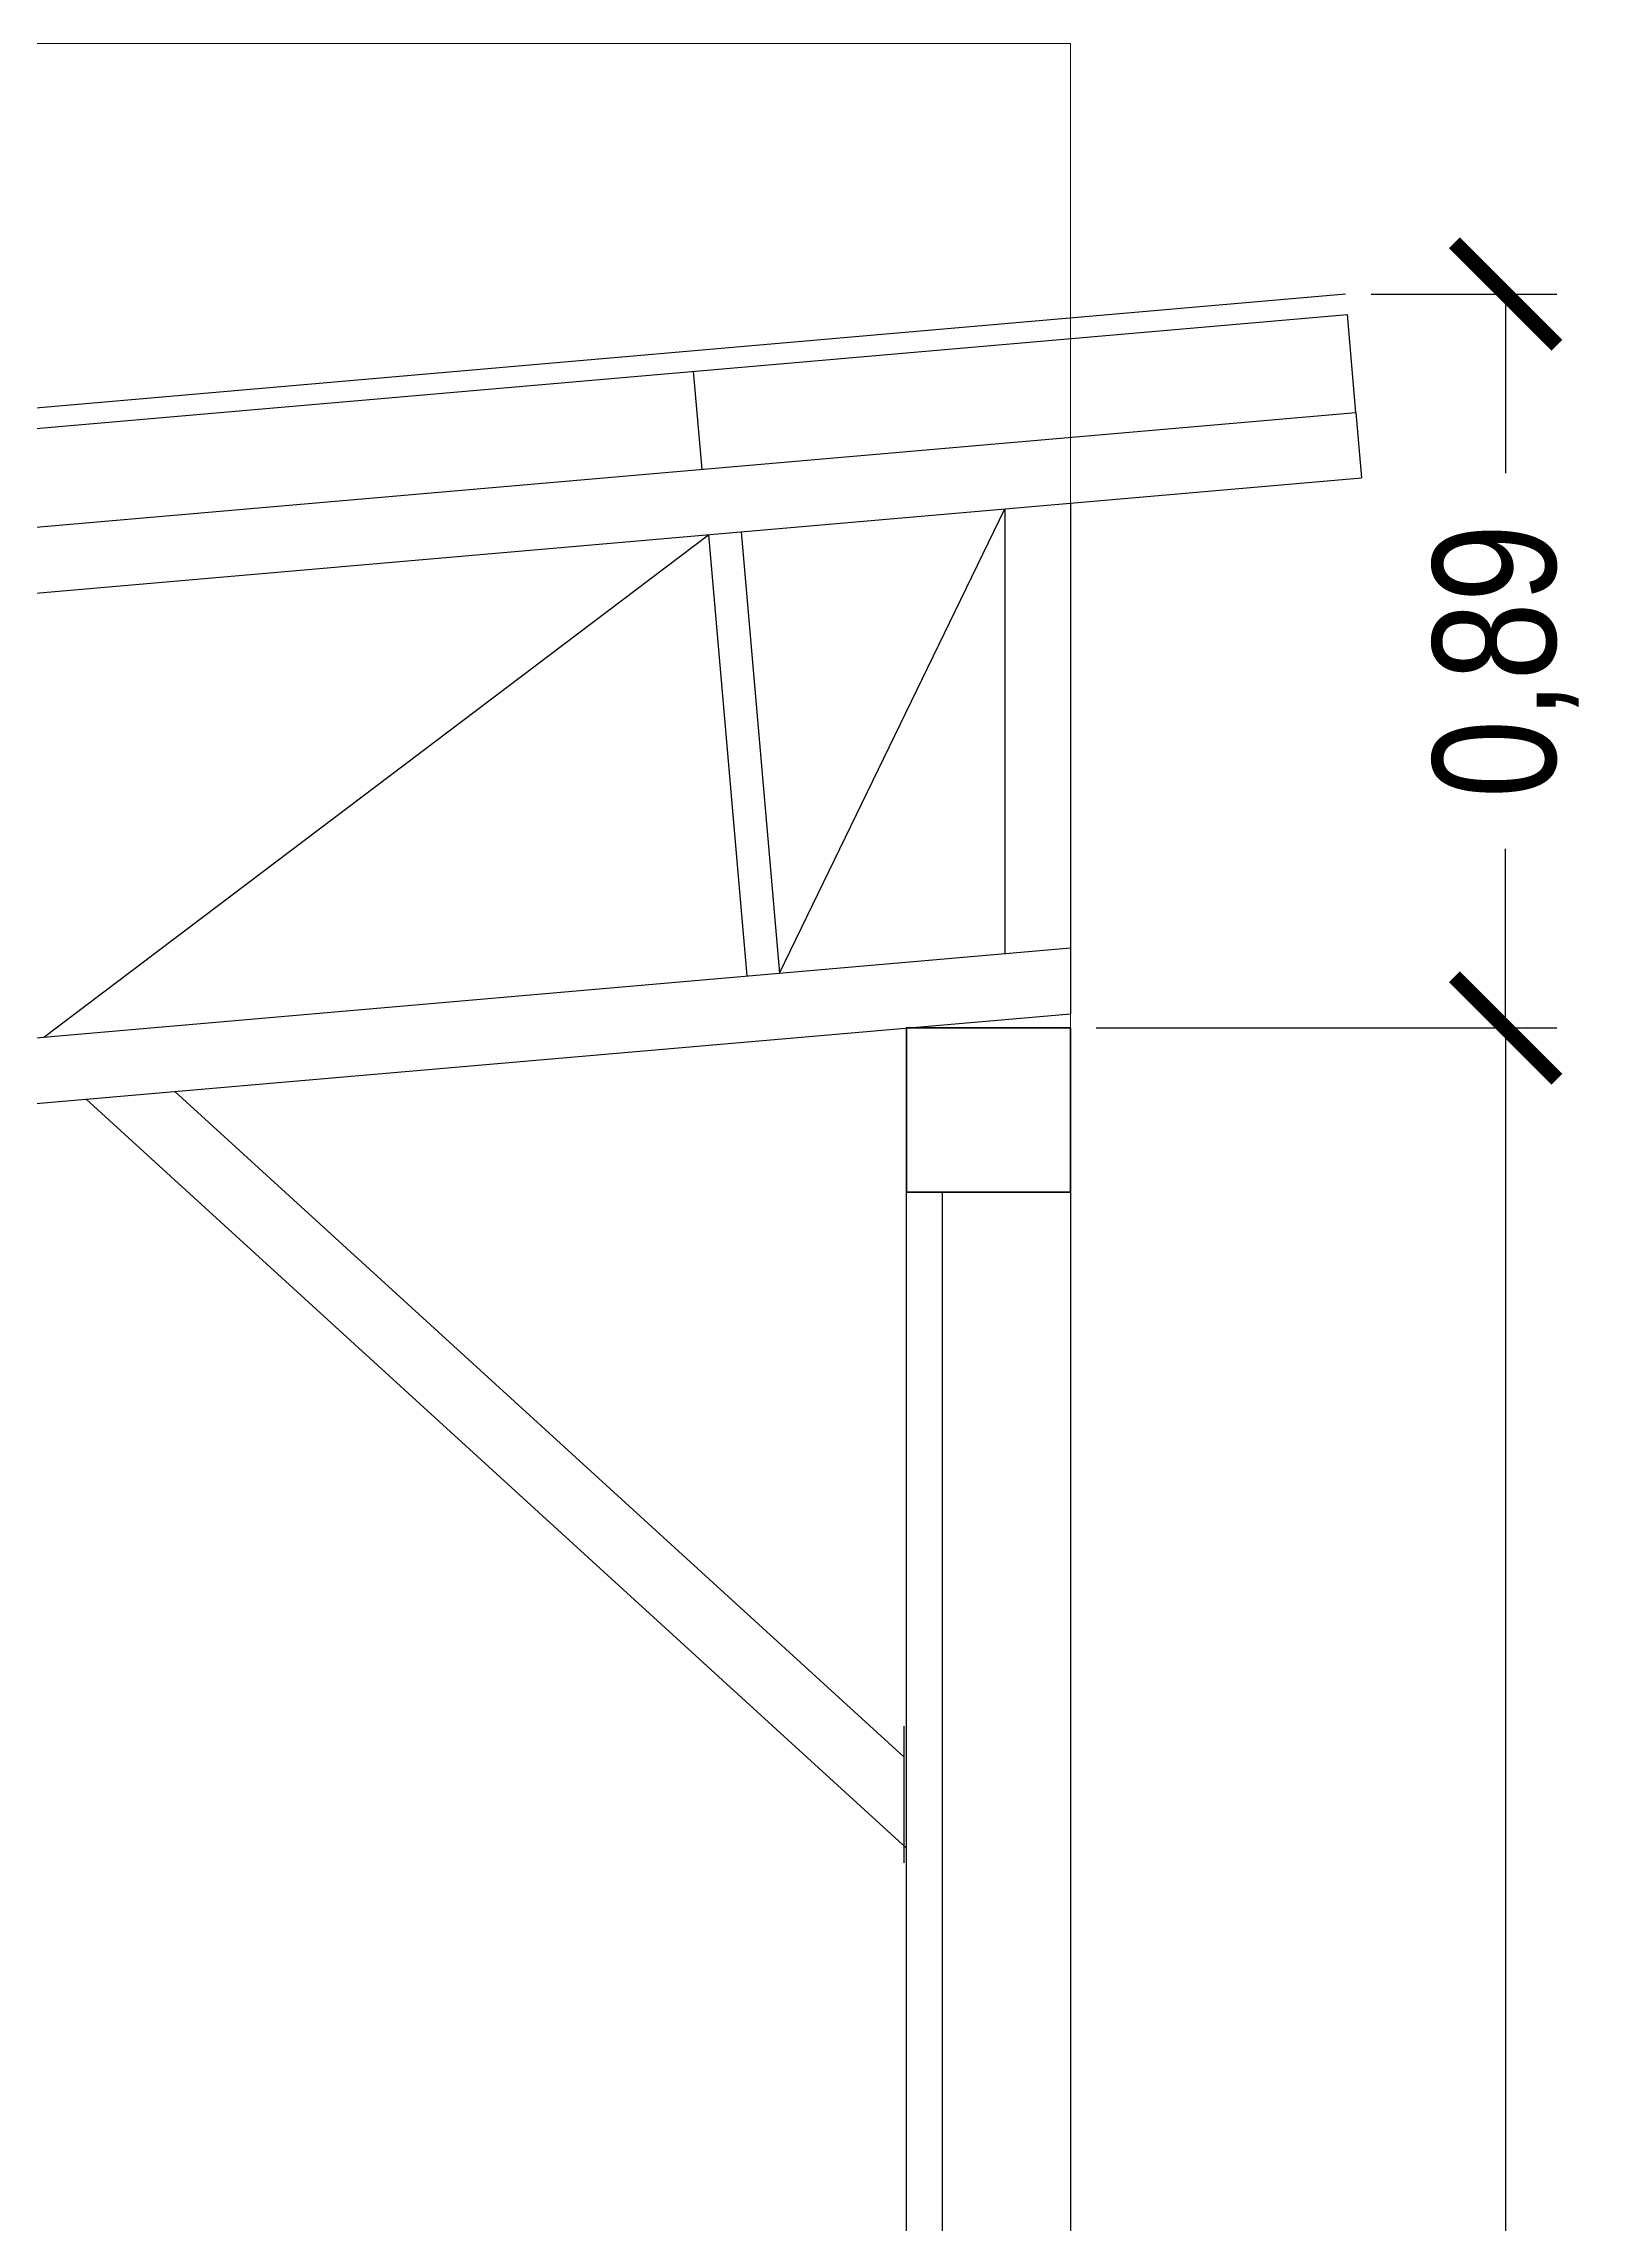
# Model space of a CAD drawing. Header units: millimetres. Extents: x 424 to 530, y 463 to 518.
# Drawn here: x 480.279 to 482.16, y 512.587 to 515.246 of the extents above; entities that cross this region are included whole.
import ezdxf

# ---------------------------------------------------------------- set-up
doc = ezdxf.new("R2010")
doc.units = ezdxf.units.MM
doc.header["$PDMODE"] = 3
doc.layers.add('MUROS020', color=7, linetype='Continuous', lineweight=50)
doc.styles.get("Standard").update_dxf_attribs({"font": 'technic_.ttf', "height": 0.15})
doc.dimstyles.new('ISO-25', dxfattribs={"dimscale": 0.05, "dimtxt": 0.15, "dimasz": 2.5, "dimexe": 1.25, "dimexo": 0.625, "dimtad": 0, "dimtxsty": 'Standard', "dimblk": 'ARCHTICK', "dimcen": 2.5, "dimclrd": 256, "dimclrt": 256, "dimadec": 0, "dimazin": 0, "dimtfac": 1, "dimtmove": 0, "dimatfit": 3, "dimfxl": 1, "dimlwd": -1, "dimarcsym": 0})

# ---------------------------------------------------------------- blocks, each defined once
blk = doc.blocks.new('_ArchTick')
at = {"color": 0, "linetype": 'ByBlock', "const_width": 0.15}
blk.add_lwpolyline([(-0.5, -0.5), (0.5, 0.5)], dxfattribs=at)
blk = doc.blocks.new('*D48')
at = {"color": 0, "lineweight": -2, "transparency": 16777216}
for p, q in [((481.8977, 514.9407), (482.124, 514.9407)), ((481.5622, 514.046), (482.124, 514.046))]:
    blk.add_line(p, q, dxfattribs=at)
at = {"transparency": 16777216}
for p, q in [((482.0615, 514.9407), (482.0615, 514.7225)), ((482.0615, 514.046), (482.0615, 514.2642))]:
    blk.add_line(p, q, dxfattribs=at)
at = {"layer": 'Defpoints', "color": 0, "transparency": 16777216}
for p in [(481.8664, 514.9407), (482.0615, 514.9407), (481.531, 514.046)]:
    blk.add_point(p, dxfattribs=at)
at = {"transparency": 16777216, "xscale": 0.125, "yscale": 0.125, "zscale": 0.125}
for p, rotation in [((482.0615, 514.9407), 90), ((482.0615, 514.046), 270)]:
    blk.add_blockref('_ArchTick', p, dxfattribs=dict(at, rotation=rotation))
at = {"transparency": 16777216, "insert": (482.0615, 514.4933), "char_height": 0.15, "attachment_point": 5, "rotation": 90}
blk.add_mtext('0,89', dxfattribs=at)
blk = doc.blocks.new('VIGARET')
at = {"lineweight": 30}
for p, q in [((-0.8073, 0.7771), (14.3355, 2.0948)), ((14.348, 1.9503), (14.3376, 2.0698)), ((13.551, 1.8809), (13.5406, 2.0005)), ((13.7967, 0.3489), (13.7967, 0.1824))]:
    blk.add_line(p, q, dxfattribs=at)
for p, q in [((-0.8052, 0.7522), (14.3376, 2.0698)), ((-0.7948, 0.6335), (14.348, 1.9503)), ((14.348, 1.9503), (14.355, 1.8706)), ((-0.7879, 0.5538), (14.355, 1.8706)), ((14, 1.8397), (14, 1.2174)), ((13.6452, 1.2668), (13.92, 1.8328)), ((13.92, 1.8328), (13.92, 1.2907)), ((12.7486, 1.1889), (13.5586, 1.8013)), ((13.5586, 1.8013), (13.6054, 1.2634)), ((13.5984, 1.8048), (13.6452, 1.2668)), ((0, 0.0803), (14, 1.2977)), ((0, 0), (14, 1.2174)), ((12.9083, 1.1225), (13.7967, 0.3113)), ((12.8, 1.113), (13.8, 0.2)), ((13.7967, 0.3113), (13.7967, 0.203))]:
    blk.add_line(p, q)
blk = doc.blocks.new('*D58')
at = {"color": 0, "lineweight": -2, "transparency": 16777216}
for p, q in [((481.5622, 514.046), (482.124, 514.046)), ((481.5622, 509.646), (482.124, 509.646))]:
    blk.add_line(p, q, dxfattribs=at)
at = {"transparency": 16777216}
for p, q in [((482.0615, 514.046), (482.0615, 512.0262)), ((482.0615, 509.646), (482.0615, 511.6657))]:
    blk.add_line(p, q, dxfattribs=at)
at = {"layer": 'Defpoints', "color": 0, "transparency": 16777216}
for p in [(481.531, 514.046), (482.0615, 514.046), (481.531, 509.646)]:
    blk.add_point(p, dxfattribs=at)
at = {"transparency": 16777216, "xscale": 0.125, "yscale": 0.125, "zscale": 0.125}
for p, rotation in [((482.0615, 514.046), 90), ((482.0615, 509.646), 270)]:
    blk.add_blockref('_ArchTick', p, dxfattribs=dict(at, rotation=rotation))
at = {"transparency": 16777216, "insert": (482.0615, 511.846), "char_height": 0.15, "attachment_point": 5, "rotation": 90}
blk.add_mtext('4,4', dxfattribs=at)

msp = doc.modelspace()

# ---------------------------------------------------------------- linework, layer by layer
msp.add_line((481.3746, 513.846), (481.3746, 512.046))
at = {"lineweight": 13}
msp.add_lwpolyline([(481.3277, 512.046), (481.531, 512.046), (481.531, 515.246), (467.531, 515.246), (467.531, 512.046), (472.531, 512.046)], dxfattribs=at)
msp.add_lwpolyline([(481.331, 513.846), (481.531, 513.846), (481.531, 512.046), (481.331, 512.046)], close=True)
at = {"layer": 'MUROS020'}
msp.add_lwpolyline([(481.331, 513.846), (481.531, 513.846), (481.531, 514.046), (481.331, 514.046)], close=True, dxfattribs=at)

# ---------------------------------------------------------------- block references
msp.add_blockref('VIGARET', (467.531, 512.846))

# ---------------------------------------------------------------- dimensions: what is measured, and where the dimension line sits
for base, p1, p2, picture, middle in [((482.0615, 514.9407), (481.531, 514.046), (481.8664, 514.9407), '*D48', (482.0615, 514.4933)), ((482.0615, 514.046), (481.531, 509.646), (481.531, 514.046), '*D58', (482.0615, 511.846))]:
    dim = msp.add_linear_dim(base=base, p1=p1, p2=p2, angle=90, dimstyle='ISO-25')
    dim.commit()
    dim.dimension.update_dxf_attribs({"geometry": picture, "text_midpoint": middle})

doc.saveas('drawing.dxf')
